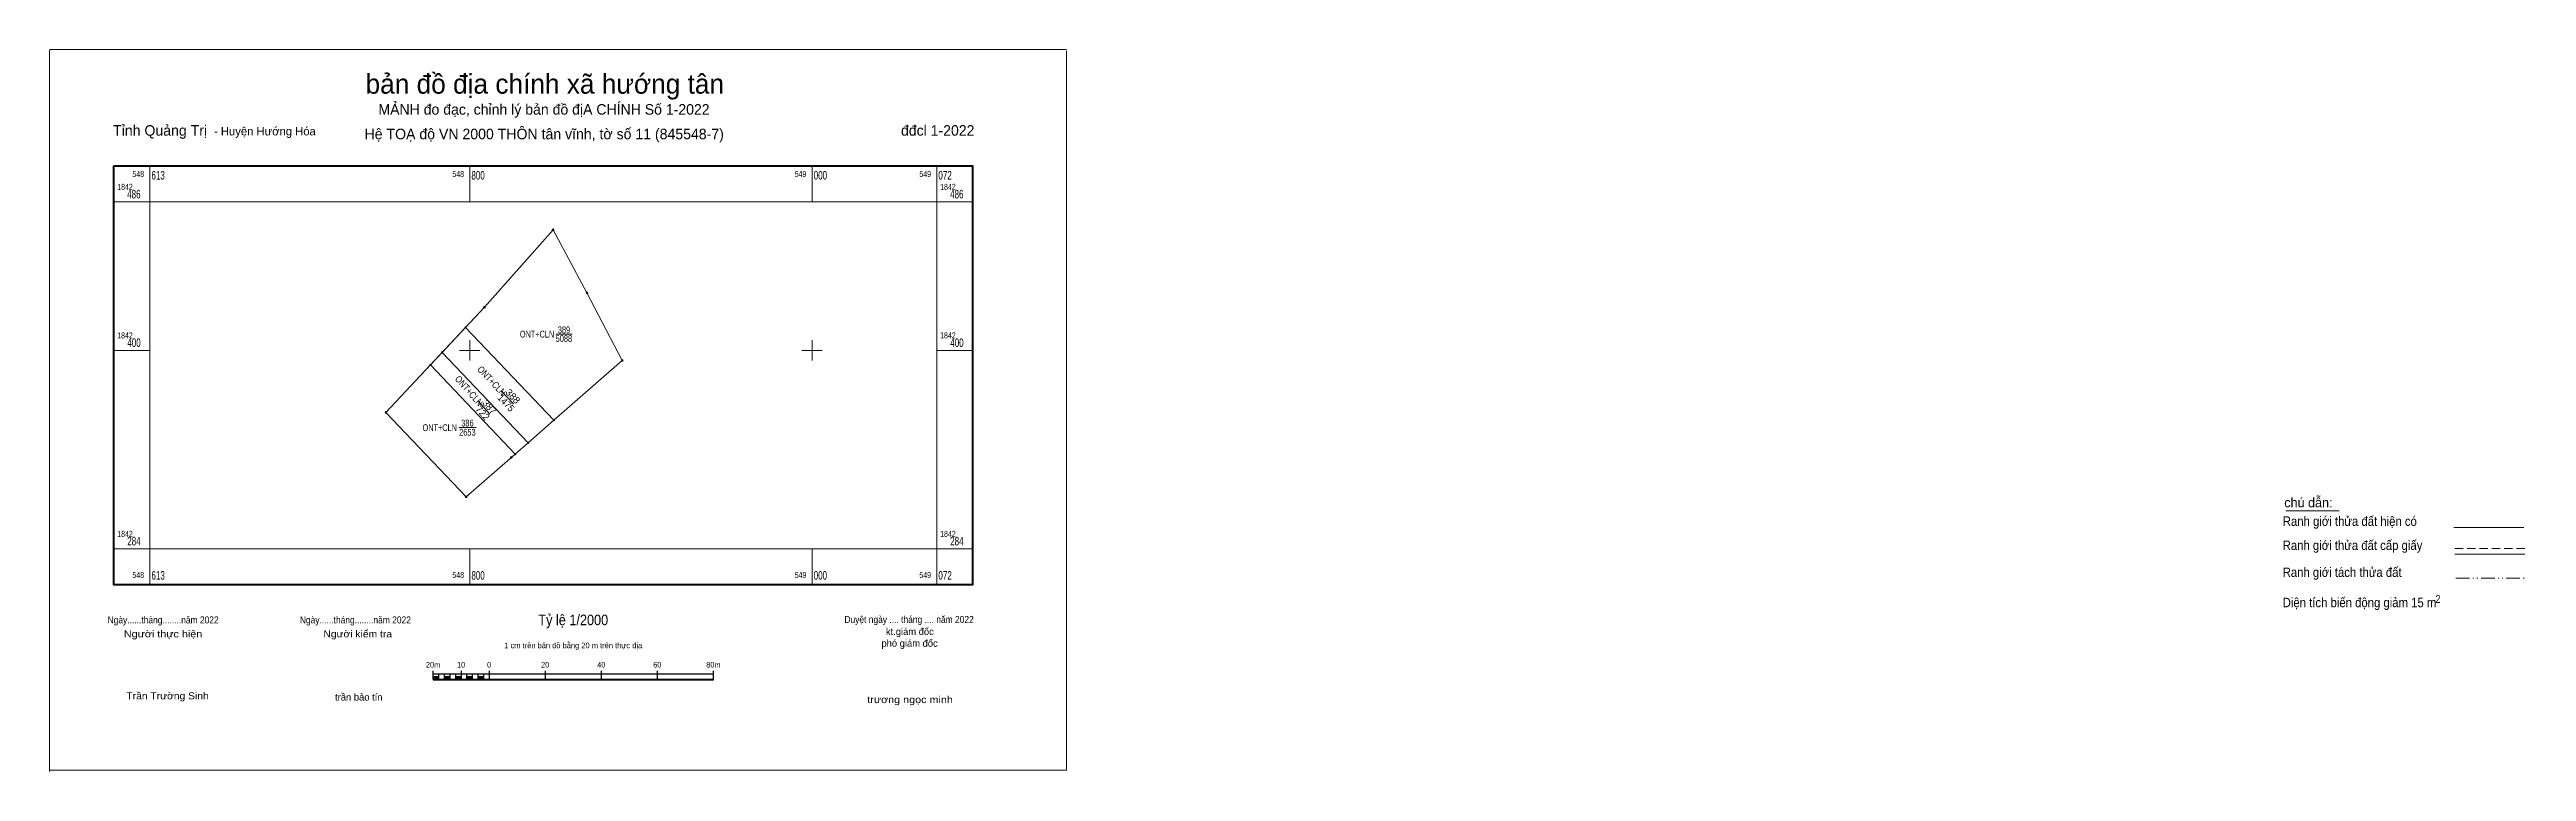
# Model space of a CAD drawing. Header units: metres. Extents: x 548555 to 550002, y 1842154 to 1842576.
import ezdxf
from ezdxf.enums import TextEntityAlignment as Align

# ---------------------------------------------------------------- set-up
doc = ezdxf.new("R2010")
doc.units = ezdxf.units.M
doc.header["$LTSCALE"] = 1.6
doc.linetypes.add('DASH_DOUBLE_DOT', pattern=[9.2, 5, -1.2, 0.3, -1.2, 0.3, -1.2])
doc.linetypes.add('MEDIUM_DASHED', pattern=[4.5, 3, -1.5])
for name, color, linetype, lineweight in [('1', 7, 'Continuous', 25), ('10', 7, 'Continuous', 13), ('13', 7, 'Continuous', 13), ('17', 7, 'Continuous', 13), ('18', 7, 'Continuous', 13), ('6', 7, 'Continuous', 13), ('63', 7, 'Continuous', 13)]:
    doc.layers.add(name, color=color, linetype=linetype, lineweight=lineweight)
doc.layers.add('2', color=7, linetype='Continuous')
doc.layers.add('4', color=7, linetype='Continuous')

msp = doc.modelspace()

# ---------------------------------------------------------------- hatches: boundary and pattern name
at = {"layer": '1'}
for points in [[(548778.74, 1842207.92), (548782.02, 1842207.92), (548782.02, 1842209.56), (548778.74, 1842209.56)], [(548785.29, 1842207.92), (548788.57, 1842207.92), (548788.57, 1842209.56), (548785.29, 1842209.56)], [(548791.85, 1842207.92), (548795.12, 1842207.92), (548795.12, 1842209.56), (548791.85, 1842209.56)], [(548798.4, 1842207.92), (548801.67, 1842207.92), (548801.67, 1842209.56), (548798.4, 1842209.56)], [(548804.95, 1842207.92), (548808.22, 1842207.92), (548808.22, 1842209.56), (548804.95, 1842209.56)]]:
    msp.add_hatch(color=256, dxfattribs=at).paths.add_polyline_path(points)
at = {"layer": '10'}
for points in [[(548849.18, 1842470.38, 1), (548848.18, 1842470.38, 1)], [(548869.03, 1842433.64, 1), (548868.03, 1842433.64, 1)], [(548809.11, 1842425.21, 1), (548808.11, 1842425.21, 1)], [(548889.67, 1842394.14, 1), (548888.67, 1842394.14, 1)], [(548889.67, 1842394.14, 1), (548888.67, 1842394.14, 1)], [(548889.67, 1842394.14, 1), (548888.67, 1842394.14, 1)], [(548751.57, 1842363.78, 1), (548750.57, 1842363.78, 1)], [(548824.8, 1842337.51, 1), (548823.8, 1842337.51, 1)], [(548824.8, 1842337.51, 1), (548823.8, 1842337.51, 1)], [(548824.8, 1842337.51, 1), (548823.8, 1842337.51, 1)], [(548798.43, 1842314.49, 1), (548797.43, 1842314.49, 1)], [(548798.43, 1842314.49, 1), (548797.43, 1842314.49, 1)], [(548798.43, 1842314.49, 1), (548797.43, 1842314.49, 1)]]:
    msp.add_hatch(color=256, dxfattribs=at).paths.add_polyline_path(points)
at = {"layer": '13'}
for points in [[(548849.08, 1842470.38, 1), (548848.28, 1842470.38, 1)], [(548868.93, 1842433.64, 1), (548868.13, 1842433.64, 1)], [(548809.01, 1842425.21, 1), (548808.21, 1842425.21, 1)], [(548797.956, 1842413.409, 1), (548797.156, 1842413.409, 1)], [(548797.956, 1842413.409, 1), (548797.156, 1842413.409, 1)], [(548797.956, 1842413.409, 1), (548797.156, 1842413.409, 1)], [(548777.448, 1842391.514, 1), (548776.648, 1842391.514, 1)], [(548777.448, 1842391.514, 1), (548776.648, 1842391.514, 1)], [(548777.448, 1842391.514, 1), (548776.648, 1842391.514, 1)], [(548784.284, 1842398.812, 1), (548783.484, 1842398.812, 1)], [(548784.284, 1842398.812, 1), (548783.484, 1842398.812, 1)], [(548784.284, 1842398.812, 1), (548783.484, 1842398.812, 1)], [(548889.57, 1842394.14, 1), (548888.77, 1842394.14, 1)], [(548751.47, 1842363.78, 1), (548750.67, 1842363.78, 1)], [(548849.557, 1842359.209, 1), (548848.757, 1842359.209, 1)], [(548849.557, 1842359.209, 1), (548848.757, 1842359.209, 1)], [(548849.557, 1842359.209, 1), (548848.757, 1842359.209, 1)], [(548824.7, 1842337.51, 1), (548823.9, 1842337.51, 1)], [(548826.957, 1842339.48, 1), (548826.157, 1842339.48, 1)], [(548826.957, 1842339.48, 1), (548826.157, 1842339.48, 1)], [(548826.957, 1842339.48, 1), (548826.157, 1842339.48, 1)], [(548834.49, 1842346.057, 1), (548833.69, 1842346.057, 1)], [(548834.49, 1842346.057, 1), (548833.69, 1842346.057, 1)], [(548834.49, 1842346.057, 1), (548833.69, 1842346.057, 1)], [(548798.33, 1842314.49, 1), (548797.53, 1842314.49, 1)]]:
    msp.add_hatch(color=256, dxfattribs=at).paths.add_polyline_path(points)

# ---------------------------------------------------------------- linework, layer by layer
at = {"layer": '1', "lineweight": 13}
for p, q in [((548554.69, 1842575.6), (549148.69, 1842575.6)), ((549148.7, 1842574.96), (549148.7, 1842154.96)), ((549148.69, 1842154.95), (548554.69, 1842154.95))]:
    msp.add_line(p, q, dxfattribs=at)
at = {"layer": '1'}
for p, q in [((548778.74, 1842207.92), (548778.74, 1842212.84)), ((548778.74, 1842211.2), (548942.53, 1842211.2)), ((548782.02, 1842207.92), (548782.02, 1842211.2)), ((548785.29, 1842207.92), (548785.29, 1842211.2)), ((548788.57, 1842207.92), (548788.57, 1842211.2)), ((548791.85, 1842207.92), (548791.85, 1842211.2)), ((548795.12, 1842207.92), (548795.12, 1842212.84)), ((548798.4, 1842207.92), (548798.4, 1842211.2)), ((548801.67, 1842207.92), (548801.67, 1842211.2)), ((548804.95, 1842207.92), (548804.95, 1842211.2)), ((548808.22, 1842207.92), (548808.22, 1842211.2)), ((548811.5, 1842207.92), (548811.5, 1842212.84)), ((548844.26, 1842207.92), (548844.26, 1842212.84)), ((548877.02, 1842207.92), (548877.02, 1842212.84)), ((548909.78, 1842207.92), (548909.78, 1842212.84)), ((548942.53, 1842207.92), (548942.53, 1842212.84))]:
    msp.add_line(p, q, dxfattribs=at)
at = {"layer": '1', "lineweight": 53}
msp.add_line((548778.74, 1842207.92), (548942.53, 1842207.92), dxfattribs=at)
at = {"layer": '1', "lineweight": 13}
msp.add_lwpolyline([(548554.52, 1842154.21), (548554.52, 1842574.21), (548554.69, 1842575.6)], dxfattribs=at)
for points in [[(548778.74, 1842207.92), (548782.02, 1842207.92), (548782.02, 1842209.56), (548778.74, 1842209.56)], [(548785.29, 1842207.92), (548788.57, 1842207.92), (548788.57, 1842209.56), (548785.29, 1842209.56)], [(548791.85, 1842207.92), (548795.12, 1842207.92), (548795.12, 1842209.56), (548791.85, 1842209.56)], [(548798.4, 1842207.92), (548801.67, 1842207.92), (548801.67, 1842209.56), (548798.4, 1842209.56)], [(548804.95, 1842207.92), (548808.22, 1842207.92), (548808.22, 1842209.56), (548804.95, 1842209.56)]]:
    msp.add_lwpolyline(points, close=True, dxfattribs=at)
at = {"layer": '10'}
for p, q in [((548783.88, 1842398.81), (548797.56, 1842413.41)), ((548797.56, 1842413.41), (548849.16, 1842359.21)), ((548777.05, 1842391.51), (548783.88, 1842398.81)), ((548777.05, 1842391.51), (548826.56, 1842339.48)), ((548783.88, 1842398.81), (548834.09, 1842346.06)), ((548834.09, 1842346.06), (548849.16, 1842359.21)), ((548826.56, 1842339.48), (548834.09, 1842346.06))]:
    msp.add_line(p, q, dxfattribs=at)
for points in [[(548797.56, 1842413.41), (548808.61, 1842425.21), (548848.68, 1842470.38), (548868.53, 1842433.64), (548889.17, 1842394.14), (548849.16, 1842359.21)], [(548777.05, 1842391.51), (548751.07, 1842363.78), (548797.93, 1842314.49), (548826.56, 1842339.48)]]:
    msp.add_lwpolyline(points, dxfattribs=at)
for centre in [(548848.68, 1842470.38), (548868.53, 1842433.64), (548808.61, 1842425.21), (548889.17, 1842394.14), (548889.17, 1842394.14), (548889.17, 1842394.14), (548751.07, 1842363.78), (548824.3, 1842337.51), (548824.3, 1842337.51), (548824.3, 1842337.51), (548797.93, 1842314.49), (548797.93, 1842314.49), (548797.93, 1842314.49)]:
    msp.add_circle(centre, 0.5, dxfattribs=at)
at = {"layer": '13'}
for p, q in [((548850.37, 1842409.47), (548859.91, 1842409.47)), ((548818.35, 1842376.41), (548825.63, 1842368.7)), ((548805.04, 1842370.3), (548811.79, 1842362.68)), ((548793.6, 1842354.89), (548803.86, 1842354.89))]:
    msp.add_line(p, q, dxfattribs=at)
for centre in [(548848.68, 1842470.38), (548868.53, 1842433.64), (548808.61, 1842425.21), (548797.556, 1842413.409), (548797.556, 1842413.409), (548797.556, 1842413.409), (548777.048, 1842391.514), (548777.048, 1842391.514), (548777.048, 1842391.514), (548783.884, 1842398.812), (548783.884, 1842398.812), (548783.884, 1842398.812), (548889.17, 1842394.14), (548751.07, 1842363.78), (548849.157, 1842359.209), (548849.157, 1842359.209), (548849.157, 1842359.209), (548824.3, 1842337.51), (548826.557, 1842339.48), (548826.557, 1842339.48), (548826.557, 1842339.48), (548834.09, 1842346.057), (548834.09, 1842346.057), (548834.09, 1842346.057), (548797.93, 1842314.49)]:
    msp.add_circle(centre, 0.4, dxfattribs=at)
at = {"layer": '17'}
msp.add_line((549861.15, 1842306.42), (549892.31, 1842306.42), dxfattribs=at)
at = {"layer": '18'}
msp.add_line((548808.61, 1842425.21), (548751.07, 1842363.78), dxfattribs=at)
at = {"layer": '6'}
for p, q in [((549959.2, 1842296.64), (550000.25, 1842296.64)), ((549959.86, 1842281.01), (550000.83, 1842281.01))]:
    msp.add_line(p, q, dxfattribs=at)
at = {"layer": '6', "linetype": 'MEDIUM_DASHED'}
msp.add_line((549959.86, 1842284.29), (550001.19, 1842284.29), dxfattribs=at)
at = {"layer": '63'}
for p, q in [((548613.06, 1842486.72), (548613.06, 1842507.72)), ((548800, 1842486.72), (548800, 1842507.72)), ((549000, 1842486.72), (549000, 1842507.72)), ((549072.86, 1842486.72), (549072.86, 1842507.72)), ((548613.06, 1842486.72), (548592.06, 1842486.72)), ((549072.86, 1842486.72), (549093.86, 1842486.72)), ((548800, 1842394), (548800, 1842406)), ((549000, 1842394), (549000, 1842406)), ((548613.06, 1842400), (548592.06, 1842400)), ((548794, 1842400), (548806, 1842400)), ((548994, 1842400), (549006, 1842400)), ((549072.86, 1842400), (549093.86, 1842400)), ((548613.06, 1842284.15), (548592.06, 1842284.15)), ((548613.06, 1842284.15), (548613.06, 1842263.15)), ((548800, 1842284.15), (548800, 1842263.15)), ((549000, 1842284.15), (549000, 1842263.15)), ((549072.86, 1842284.15), (549072.86, 1842263.15)), ((549072.86, 1842284.15), (549093.86, 1842284.15))]:
    msp.add_line(p, q, dxfattribs=at)
at = {"layer": '63', "linetype": 'DASH_DOUBLE_DOT'}
msp.add_line((549960.44, 1842267.03), (550001.7, 1842267.03), dxfattribs=at)
at = {"layer": '63', "lineweight": 70}
msp.add_lwpolyline([(548592.06, 1842507.72), (549093.86, 1842507.72), (549093.86, 1842263.15), (548592.06, 1842263.15)], close=True, dxfattribs=at)
at = {"layer": '63'}
msp.add_lwpolyline([(548613.06, 1842486.72), (549072.86, 1842486.72), (549072.86, 1842284.15), (548613.06, 1842284.15)], close=True, dxfattribs=at)

# ---------------------------------------------------------------- texts
at = {"layer": '1'}
for s, height, p in [('bản đồ địa chính xã hướng tân', 11.46, (548843.89, 1842549.85)), ('MẢNH đo đạc, chỉnh lý bản đồ địA CHÍNH Số 1-2022', 6.14, (548843.43, 1842537.61)), ('Hệ TOẠ độ VN 2000 THÔN tân vĩnh, tờ số 11 (845548-7)', 6.156, (548843.55, 1842523.25)), ('phó giám đốc', 4.094, (549057.025, 1842226.97)), ('kt.giám đốc', 4.094, (549057.185, 1842233.81)), ('1 cm trên bản đồ bằng 20 m trên thực địa', 3.275, (548860.49, 1842226.13)), ('trần bảo tín', 4.094, (548735.2, 1842195.57))]:
    msp.add_text(s, height=height, dxfattribs=at).set_placement(p, align=Align.CENTER)
for s, height, p in [('Tỉnh Quảng Trị ', 6.156, (548591.66, 1842525.33)), ('- Huyện Hướng Hóa', 4.912, (548650.62, 1842525.49))]:
    msp.add_text(s, height=height, dxfattribs=at).set_placement(p)
msp.add_text(' đđcl 1-2022', height=6.14, dxfattribs=at).set_placement((549094.9, 1842525.33), align=Align.RIGHT)
for s, height, width, p in [('Tỷ lệ 1/2000', 6.158, 0.9, (548860.51, 1842239.57)), ('Ngày......tháng........năm 2022', 4.094, 0.9, (548620.895, 1842240.61)), ('Người thực hiện', 4.094, 1.15, (548620.85, 1842232.45)), ('Ngày......tháng........năm 2022', 4.094, 0.9, (548733.215, 1842240.61)), ('Người kiểm tra', 4.094, 1.1, (548734.585, 1842232.45)), ('Duyệt ngày .... tháng .... năm 2022', 4.094, 0.9, (549056.72, 1842240.89)), ('20m', 3.275, 0.95, (548778.595, 1842214.85)), ('10', 3.275, 0.95, (548794.995, 1842214.85)), ('0', 3.275, 0.9, (548811.365, 1842214.85)), ('20', 3.275, 0.95, (548844.115, 1842214.85)), ('40', 3.275, 0.95, (548876.915, 1842214.85)), ('60', 3.275, 0.95, (548909.635, 1842214.85)), ('80m', 3.275, 0.95, (548942.395, 1842214.85)), ('Trần Trường Sinh', 4.094, 1.1, (548623.485, 1842196.29)), ('trương ngọc minh', 4.094, 1.15, (549057.3, 1842194.09))]:
    msp.add_text(s, height=height, dxfattribs=dict(at, width=width)).set_placement(p, align=Align.CENTER)
at = {"layer": '13', "width": 0.65}
for s, p in [('389', (548855.095, 1842409.97)), ('386', (548798.675, 1842355.59))]:
    msp.add_text(s, height=4, dxfattribs=at).set_placement(p, align=Align.CENTER)
at = {"layer": '13', "width": 1.05}
msp.add_text('388', height=4, rotation=313.4, dxfattribs=at).set_placement((548823.779, 1842371.794), align=Align.CENTER)
at = {"layer": '13'}
msp.add_text('387', height=4, rotation=311.525, dxfattribs=at).set_placement((548810.069, 1842365.616), align=Align.CENTER)
at = {"layer": '2', "width": 0.7}
for p in [(548849.39, 1842407.47), (548792.53, 1842352.89)]:
    msp.add_text('ONT+CLN', height=4, dxfattribs=at).set_placement(p, align=Align.RIGHT)
at = {"layer": '2', "width": 0.85}
for rotation, p in [(313.4, (548818.749, 1842373.078)), (311.525, (548805.208, 1842367.102))]:
    msp.add_text('ONT+CLN', height=4, rotation=rotation, dxfattribs=at).set_placement(p, align=Align.RIGHT)
at = {"layer": '4', "width": 0.65}
for s, p in [('5088', (548855.035, 1842404.97)), ('2653', (548798.645, 1842350.2))]:
    msp.add_text(s, height=4, dxfattribs=at).set_placement(p, align=Align.CENTER)
at = {"layer": '4'}
msp.add_text('722', height=4, rotation=311.525, dxfattribs=at).set_placement((548806.07, 1842362.111), align=Align.CENTER)
at = {"layer": '4', "width": 0.95}
msp.add_text('1475', height=4, rotation=313.4, dxfattribs=at).set_placement((548819.785, 1842367.939), align=Align.CENTER)
at = {"layer": '6'}
for s, height, width, p in [('Ranh giới thửa đất hiện có ', 5.5, 0.9, (549859.33, 1842297.54)), ('Ranh giới thửa đất cấp giấy', 5.5, 0.9, (549859.26, 1842283.48)), ('Ranh giới tách thửa đất', 5.5, 0.9, (549859.26, 1842267.75)), ('Diện tích biến động giảm 15 m', 5.5, 0.9, (549859.26, 1842250.07)), ('2', 4.717, 0.8, (549948.6, 1842252.53))]:
    msp.add_text(s, height=height, dxfattribs=dict(at, width=width)).set_placement(p)
msp.add_text('chú dẫn:', height=5.5, dxfattribs=at).set_placement((549860.18, 1842308.41))
at = {"layer": '63', "width": 0.7}
for s, height, p in [('1842', 3.5, (548594.06, 1842493.72)), ('613', 5, (548614.06, 1842499.72)), ('800', 5, (548801, 1842499.72)), ('000', 5, (549001, 1842499.72)), ('072', 5, (549073.86, 1842499.72)), ('1842', 3.5, (549074.86, 1842493.72)), ('1842', 3.5, (548594.06, 1842407)), ('1842', 3.5, (549074.86, 1842407)), ('1842', 3.5, (548594.06, 1842291.15)), ('1842', 3.5, (549074.86, 1842291.15)), ('613', 5, (548614.06, 1842266.15)), ('800', 5, (548801, 1842266.15)), ('000', 5, (549001, 1842266.15)), ('072', 5, (549073.86, 1842266.15))]:
    msp.add_text(s, height=height, dxfattribs=at).set_placement(p)
for s, height, p in [('486', 5, (548607.7, 1842488.72)), ('548', 3.5, (548609.76, 1842501.22)), ('548', 3.5, (548796.7, 1842501.22)), ('549', 3.5, (548996.7, 1842501.22)), ('549', 3.5, (549069.56, 1842501.22)), ('486', 5, (549088.51, 1842488.72)), ('400', 5, (548607.78, 1842402)), ('400', 5, (549088.59, 1842402)), ('284', 5, (548607.75, 1842286.15)), ('284', 5, (549088.55, 1842286.15)), ('548', 3.5, (548609.76, 1842267.15)), ('548', 3.5, (548796.7, 1842267.15)), ('549', 3.5, (548996.7, 1842267.15)), ('549', 3.5, (549069.56, 1842267.15))]:
    msp.add_text(s, height=height, dxfattribs=at).set_placement(p, align=Align.RIGHT)

doc.saveas('drawing.dxf')
